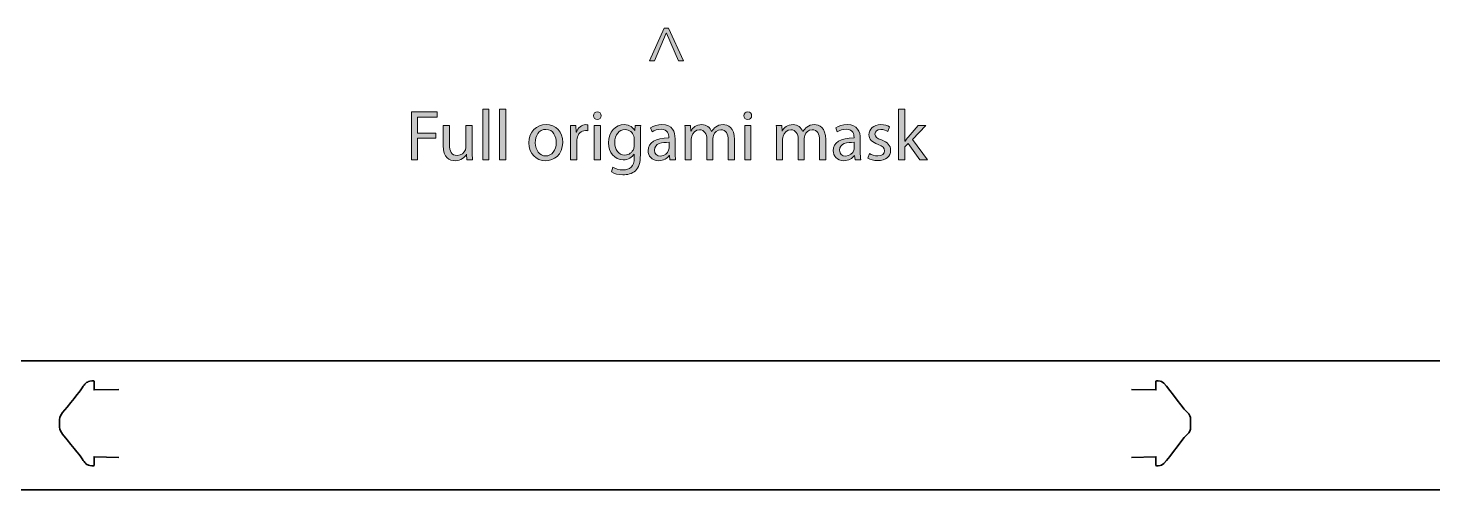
# Model space of a CAD drawing. Header units: inches. Extents: x 17 to 980, y -926 to -230.
# Drawn here: x 368.9 to 655.5, y -671.8 to -577.5 of the extents above; entities that cross this region are included whole.
import ezdxf

# ---------------------------------------------------------------- set-up
doc = ezdxf.new("R2010")
doc.units = ezdxf.units.IN
doc.header["$MEASUREMENT"] = 0
doc.layers.add('Layer 1', color=7, linetype='Continuous')

# ---------------------------------------------------------------- blocks, each defined once
blk = doc.blocks.new('block 5')
at = {"layer": 'Layer 1', "true_color": 0x231f20}
h = blk.add_hatch(color=179, dxfattribs=at)
h.dxf.hatch_style = 2
h.paths.add_polyline_path([(501.54, -584.19), (499.11, -578.55), (499.08, -578.55), (496.65, -584.19), (495.63, -584.19), (498.65, -577.49), (499.55, -577.49), (502.56, -584.19)])
h = blk.add_hatch(color=179, dxfattribs=at)
h.dxf.hatch_style = 2
h.paths.add_polyline_path([(447.07, -594.6), (452.35, -594.6), (452.35, -595.66), (448.33, -595.66), (448.33, -598.92), (452.04, -598.92), (452.04, -599.97), (448.33, -599.97), (448.33, -604.41), (447.07, -604.41)])
h = blk.add_hatch(color=179, dxfattribs=at)
h.dxf.hatch_style = 2
h.paths.add_polyline_path([(461.62, -594.07), (462.9, -594.07), (462.9, -604.41), (461.62, -604.41)])
h = blk.add_hatch(color=179, dxfattribs=at)
h.dxf.hatch_style = 2
h.paths.add_polyline_path([(465.05, -594.07), (466.33, -594.07), (466.33, -604.41), (465.05, -604.41)])
h = blk.add_hatch(color=179, dxfattribs=at)
h.dxf.hatch_style = 2
edge = h.paths.add_edge_path()
edge.add_spline(control_points=[(485.8, -595.38), (485.82, -595.82), (485.5, -596.17), (484.99, -596.17), (484.54, -596.17), (484.22, -595.82), (484.22, -595.38), (484.22, -594.93), (484.55, -594.58), (485.02, -594.58), (485.5, -594.58), (485.8, -594.93), (485.8, -595.38)], knot_values=[0, 0, 0, 0, 1, 1, 1, 2, 2, 2, 3, 3, 3, 4, 4, 4, 4], degree=3, periodic=1)
h.paths.add_polyline_path([(484.38, -604.41), (484.38, -597.36), (485.66, -597.36), (485.66, -604.41)])
h = blk.add_hatch(color=179, dxfattribs=at)
h.dxf.hatch_style = 2
edge = h.paths.add_edge_path()
edge.add_spline(control_points=[(516.49, -595.38), (516.51, -595.82), (516.19, -596.17), (515.68, -596.17), (515.23, -596.17), (514.91, -595.82), (514.91, -595.38), (514.91, -594.93), (515.24, -594.58), (515.71, -594.58), (516.19, -594.58), (516.49, -594.93), (516.49, -595.38)], knot_values=[0, 0, 0, 0, 1, 1, 1, 2, 2, 2, 3, 3, 3, 4, 4, 4, 4], degree=3, periodic=1)
h.paths.add_polyline_path([(515.07, -604.41), (515.07, -597.36), (516.35, -597.36), (516.35, -604.41)])
h = blk.add_hatch(color=179, dxfattribs=at)
h.dxf.hatch_style = 2
edge = h.paths.add_edge_path()
edge.add_spline(control_points=[(547.74, -600.59), (547.74, -600.59), (547.77, -600.59), (547.77, -600.59), (547.94, -600.35), (548.19, -600.04), (548.39, -599.79), (548.39, -599.79), (550.46, -597.36), (550.46, -597.36), (550.46, -597.36), (552, -597.36), (552, -597.36), (552, -597.36), (549.28, -600.26), (549.28, -600.26), (549.28, -600.26), (552.38, -604.41), (552.38, -604.41), (552.38, -604.41), (550.82, -604.41), (550.82, -604.41), (550.82, -604.41), (548.39, -601.03), (548.39, -601.03), (548.39, -601.03), (547.74, -601.76), (547.74, -601.76), (547.74, -601.76), (547.74, -604.41), (547.74, -604.41), (547.74, -604.41), (546.47, -604.41), (546.47, -604.41), (546.47, -604.41), (546.47, -594.07), (546.47, -594.07), (546.47, -594.07), (547.74, -594.07), (547.74, -594.07), (547.74, -594.07), (547.74, -600.59), (547.74, -600.59)], knot_values=[0, 0, 0, 0, 1, 1, 1, 2, 2, 2, 3, 3, 3, 4, 4, 4, 5, 5, 5, 6, 6, 6, 7, 7, 7, 8, 8, 8, 9, 9, 9, 10, 10, 10, 11, 11, 11, 12, 12, 12, 13, 13, 13, 14, 14, 14, 14], degree=3, periodic=1)
h = blk.add_hatch(color=179, dxfattribs=at)
h.dxf.hatch_style = 2
edge = h.paths.add_edge_path()
edge.add_spline(control_points=[(459.49, -602.48), (459.49, -603.21), (459.51, -603.85), (459.55, -604.41), (459.55, -604.41), (458.42, -604.41), (458.42, -604.41), (458.42, -604.41), (458.34, -603.26), (458.34, -603.26), (458.34, -603.26), (458.31, -603.26), (458.31, -603.26), (457.98, -603.82), (457.24, -604.57), (455.99, -604.57), (454.88, -604.57), (453.56, -603.95), (453.56, -601.48), (453.56, -601.48), (453.56, -597.36), (453.56, -597.36), (453.56, -597.36), (454.84, -597.36), (454.84, -597.36), (454.84, -597.36), (454.84, -601.26), (454.84, -601.26), (454.84, -602.6), (455.24, -603.5), (456.41, -603.5), (457.27, -603.5), (457.86, -602.91), (458.1, -602.34), (458.17, -602.15), (458.21, -601.92), (458.21, -601.68), (458.21, -601.68), (458.21, -597.36), (458.21, -597.36), (458.21, -597.36), (459.49, -597.36), (459.49, -597.36), (459.49, -597.36), (459.49, -602.48), (459.49, -602.48)], knot_values=[0, 0, 0, 0, 1, 1, 1, 2, 2, 2, 3, 3, 3, 4, 4, 4, 5, 5, 5, 6, 6, 6, 7, 7, 7, 8, 8, 8, 9, 9, 9, 10, 10, 10, 11, 11, 11, 12, 12, 12, 13, 13, 13, 14, 14, 14, 15, 15, 15, 15], degree=3, periodic=1)
h = blk.add_hatch(color=179, dxfattribs=at)
h.dxf.hatch_style = 2
edge = h.paths.add_edge_path()
edge.add_spline(control_points=[(477.94, -600.83), (477.94, -603.43), (476.14, -604.57), (474.44, -604.57), (472.53, -604.57), (471.06, -603.17), (471.06, -600.94), (471.06, -598.58), (472.6, -597.2), (474.55, -597.2), (476.58, -597.2), (477.94, -598.67), (477.94, -600.83)], knot_values=[0, 0, 0, 0, 1, 1, 1, 2, 2, 2, 3, 3, 3, 4, 4, 4, 4], degree=3, periodic=1)
edge = h.paths.add_edge_path()
edge.add_spline(control_points=[(472.36, -600.9), (472.36, -602.44), (473.25, -603.6), (474.5, -603.6), (475.72, -603.6), (476.64, -602.46), (476.64, -600.87), (476.64, -599.68), (476.04, -598.16), (474.53, -598.16), (473.01, -598.16), (472.36, -599.56), (472.36, -600.9)], knot_values=[0, 0, 0, 0, 1, 1, 1, 2, 2, 2, 3, 3, 3, 4, 4, 4, 4], degree=3, periodic=1)
h = blk.add_hatch(color=179, dxfattribs=at)
h.dxf.hatch_style = 2
edge = h.paths.add_edge_path()
edge.add_spline(control_points=[(479.56, -599.56), (479.56, -598.73), (479.55, -598.02), (479.5, -597.36), (479.5, -597.36), (480.62, -597.36), (480.62, -597.36), (480.62, -597.36), (480.67, -598.75), (480.67, -598.75), (480.67, -598.75), (480.73, -598.75), (480.73, -598.75), (481.05, -597.8), (481.82, -597.2), (482.67, -597.2), (482.82, -597.2), (482.92, -597.22), (483.04, -597.25), (483.04, -597.25), (483.04, -598.45), (483.04, -598.45), (482.91, -598.43), (482.78, -598.41), (482.6, -598.41), (481.7, -598.41), (481.06, -599.09), (480.88, -600.05), (480.86, -600.23), (480.83, -600.43), (480.83, -600.65), (480.83, -600.65), (480.83, -604.41), (480.83, -604.41), (480.83, -604.41), (479.56, -604.41), (479.56, -604.41), (479.56, -604.41), (479.56, -599.56), (479.56, -599.56)], knot_values=[0, 0, 0, 0, 1, 1, 1, 2, 2, 2, 3, 3, 3, 4, 4, 4, 5, 5, 5, 6, 6, 6, 7, 7, 7, 8, 8, 8, 9, 9, 9, 10, 10, 10, 11, 11, 11, 12, 12, 12, 13, 13, 13, 13], degree=3, periodic=1)
h = blk.add_hatch(color=179, dxfattribs=at)
h.dxf.hatch_style = 2
edge = h.paths.add_edge_path()
edge.add_spline(control_points=[(493.85, -597.36), (493.82, -597.87), (493.79, -598.44), (493.79, -599.3), (493.79, -599.3), (493.79, -603.39), (493.79, -603.39), (493.79, -605), (493.47, -605.99), (492.79, -606.6), (492.1, -607.24), (491.11, -607.45), (490.23, -607.45), (489.38, -607.45), (488.45, -607.24), (487.88, -606.86), (487.88, -606.86), (488.2, -605.89), (488.2, -605.89), (488.67, -606.18), (489.4, -606.44), (490.27, -606.44), (491.58, -606.44), (492.54, -605.76), (492.54, -603.98), (492.54, -603.98), (492.54, -603.2), (492.54, -603.2), (492.54, -603.2), (492.51, -603.2), (492.51, -603.2), (492.12, -603.85), (491.36, -604.38), (490.27, -604.38), (488.52, -604.38), (487.27, -602.89), (487.27, -600.94), (487.27, -598.56), (488.83, -597.2), (490.45, -597.2), (491.67, -597.2), (492.34, -597.84), (492.64, -598.43), (492.64, -598.43), (492.67, -598.43), (492.67, -598.43), (492.67, -598.43), (492.73, -597.36), (492.73, -597.36), (492.73, -597.36), (493.85, -597.36), (493.85, -597.36)], knot_values=[0, 0, 0, 0, 1, 1, 1, 2, 2, 2, 3, 3, 3, 4, 4, 4, 5, 5, 5, 6, 6, 6, 7, 7, 7, 8, 8, 8, 9, 9, 9, 10, 10, 10, 11, 11, 11, 12, 12, 12, 13, 13, 13, 14, 14, 14, 15, 15, 15, 16, 16, 16, 17, 17, 17, 17], degree=3, periodic=1)
edge = h.paths.add_edge_path()
edge.add_spline(control_points=[(492.53, -600.14), (492.53, -599.92), (492.51, -599.73), (492.45, -599.56), (492.22, -598.82), (491.59, -598.21), (490.66, -598.21), (489.44, -598.21), (488.57, -599.24), (488.57, -600.87), (488.57, -602.25), (489.27, -603.4), (490.65, -603.4), (491.43, -603.4), (492.15, -602.91), (492.42, -602.09), (492.5, -601.87), (492.53, -601.63), (492.53, -601.41), (492.53, -601.41), (492.53, -600.14), (492.53, -600.14)], knot_values=[0, 0, 0, 0, 1, 1, 1, 2, 2, 2, 3, 3, 3, 4, 4, 4, 5, 5, 5, 6, 6, 6, 7, 7, 7, 7], degree=3, periodic=1)
h = blk.add_hatch(color=179, dxfattribs=at)
h.dxf.hatch_style = 2
edge = h.paths.add_edge_path()
edge.add_spline(control_points=[(499.82, -604.41), (499.82, -604.41), (499.71, -603.52), (499.71, -603.52), (499.71, -603.52), (499.67, -603.52), (499.67, -603.52), (499.28, -604.07), (498.52, -604.57), (497.52, -604.57), (496.09, -604.57), (495.36, -603.56), (495.36, -602.54), (495.36, -600.84), (496.88, -599.91), (499.6, -599.92), (499.6, -599.92), (499.6, -599.78), (499.6, -599.78), (499.6, -599.2), (499.44, -598.15), (498, -598.15), (497.34, -598.15), (496.66, -598.35), (496.16, -598.67), (496.16, -598.67), (495.87, -597.83), (495.87, -597.83), (496.46, -597.45), (497.3, -597.2), (498.19, -597.2), (500.34, -597.2), (500.86, -598.67), (500.86, -600.08), (500.86, -600.08), (500.86, -602.72), (500.86, -602.72), (500.86, -603.33), (500.89, -603.92), (500.98, -604.41), (500.98, -604.41), (499.82, -604.41), (499.82, -604.41)], knot_values=[0, 0, 0, 0, 1, 1, 1, 2, 2, 2, 3, 3, 3, 4, 4, 4, 5, 5, 5, 6, 6, 6, 7, 7, 7, 8, 8, 8, 9, 9, 9, 10, 10, 10, 11, 11, 11, 12, 12, 12, 13, 13, 13, 14, 14, 14, 14], degree=3, periodic=1)
edge = h.paths.add_edge_path()
edge.add_spline(control_points=[(499.63, -600.81), (498.23, -600.78), (496.64, -601.03), (496.64, -602.4), (496.64, -603.23), (497.2, -603.62), (497.85, -603.62), (498.77, -603.62), (499.35, -603.04), (499.55, -602.44), (499.6, -602.31), (499.63, -602.16), (499.63, -602.03), (499.63, -602.03), (499.63, -600.81), (499.63, -600.81)], knot_values=[0, 0, 0, 0, 1, 1, 1, 2, 2, 2, 3, 3, 3, 4, 4, 4, 5, 5, 5, 5], degree=3, periodic=1)
h = blk.add_hatch(color=179, dxfattribs=at)
h.dxf.hatch_style = 2
edge = h.paths.add_edge_path()
edge.add_spline(control_points=[(502.93, -599.27), (502.93, -598.54), (502.92, -597.94), (502.87, -597.36), (502.87, -597.36), (503.99, -597.36), (503.99, -597.36), (503.99, -597.36), (504.05, -598.5), (504.05, -598.5), (504.05, -598.5), (504.09, -598.5), (504.09, -598.5), (504.49, -597.83), (505.14, -597.2), (506.31, -597.2), (507.27, -597.2), (507.99, -597.78), (508.3, -598.61), (508.3, -598.61), (508.33, -598.61), (508.33, -598.61), (508.55, -598.22), (508.82, -597.92), (509.11, -597.7), (509.54, -597.38), (510, -597.2), (510.67, -597.2), (511.6, -597.2), (512.99, -597.81), (512.99, -600.26), (512.99, -600.26), (512.99, -604.41), (512.99, -604.41), (512.99, -604.41), (511.73, -604.41), (511.73, -604.41), (511.73, -604.41), (511.73, -600.42), (511.73, -600.42), (511.73, -599.07), (511.24, -598.25), (510.21, -598.25), (509.48, -598.25), (508.91, -598.79), (508.69, -599.41), (508.63, -599.59), (508.59, -599.82), (508.59, -600.05), (508.59, -600.05), (508.59, -604.41), (508.59, -604.41), (508.59, -604.41), (507.34, -604.41), (507.34, -604.41), (507.34, -604.41), (507.34, -600.19), (507.34, -600.19), (507.34, -599.07), (506.84, -598.25), (505.87, -598.25), (505.07, -598.25), (504.49, -598.89), (504.28, -599.53), (504.21, -599.72), (504.18, -599.94), (504.18, -600.16), (504.18, -600.16), (504.18, -604.41), (504.18, -604.41), (504.18, -604.41), (502.93, -604.41), (502.93, -604.41), (502.93, -604.41), (502.93, -599.27), (502.93, -599.27)], knot_values=[0, 0, 0, 0, 1, 1, 1, 2, 2, 2, 3, 3, 3, 4, 4, 4, 5, 5, 5, 6, 6, 6, 7, 7, 7, 8, 8, 8, 9, 9, 9, 10, 10, 10, 11, 11, 11, 12, 12, 12, 13, 13, 13, 14, 14, 14, 15, 15, 15, 16, 16, 16, 17, 17, 17, 18, 18, 18, 19, 19, 19, 20, 20, 20, 21, 21, 21, 22, 22, 22, 23, 23, 23, 24, 24, 24, 25, 25, 25, 25], degree=3, periodic=1)
h = blk.add_hatch(color=179, dxfattribs=at)
h.dxf.hatch_style = 2
edge = h.paths.add_edge_path()
edge.add_spline(control_points=[(521.56, -599.27), (521.56, -598.54), (521.54, -597.94), (521.5, -597.36), (521.5, -597.36), (522.62, -597.36), (522.62, -597.36), (522.62, -597.36), (522.68, -598.5), (522.68, -598.5), (522.68, -598.5), (522.72, -598.5), (522.72, -598.5), (523.11, -597.83), (523.77, -597.2), (524.93, -597.2), (525.89, -597.2), (526.62, -597.78), (526.93, -598.61), (526.93, -598.61), (526.96, -598.61), (526.96, -598.61), (527.17, -598.22), (527.45, -597.92), (527.74, -597.7), (528.16, -597.38), (528.63, -597.2), (529.3, -597.2), (530.23, -597.2), (531.61, -597.81), (531.61, -600.26), (531.61, -600.26), (531.61, -604.41), (531.61, -604.41), (531.61, -604.41), (530.36, -604.41), (530.36, -604.41), (530.36, -604.41), (530.36, -600.42), (530.36, -600.42), (530.36, -599.07), (529.87, -598.25), (528.83, -598.25), (528.1, -598.25), (527.54, -598.79), (527.32, -599.41), (527.26, -599.59), (527.22, -599.82), (527.22, -600.05), (527.22, -600.05), (527.22, -604.41), (527.22, -604.41), (527.22, -604.41), (525.97, -604.41), (525.97, -604.41), (525.97, -604.41), (525.97, -600.19), (525.97, -600.19), (525.97, -599.07), (525.47, -598.25), (524.5, -598.25), (523.7, -598.25), (523.11, -598.89), (522.91, -599.53), (522.84, -599.72), (522.81, -599.94), (522.81, -600.16), (522.81, -600.16), (522.81, -604.41), (522.81, -604.41), (522.81, -604.41), (521.56, -604.41), (521.56, -604.41), (521.56, -604.41), (521.56, -599.27), (521.56, -599.27)], knot_values=[0, 0, 0, 0, 1, 1, 1, 2, 2, 2, 3, 3, 3, 4, 4, 4, 5, 5, 5, 6, 6, 6, 7, 7, 7, 8, 8, 8, 9, 9, 9, 10, 10, 10, 11, 11, 11, 12, 12, 12, 13, 13, 13, 14, 14, 14, 15, 15, 15, 16, 16, 16, 17, 17, 17, 18, 18, 18, 19, 19, 19, 20, 20, 20, 21, 21, 21, 22, 22, 22, 23, 23, 23, 24, 24, 24, 25, 25, 25, 25], degree=3, periodic=1)
h = blk.add_hatch(color=179, dxfattribs=at)
h.dxf.hatch_style = 2
edge = h.paths.add_edge_path()
edge.add_spline(control_points=[(537.59, -604.41), (537.59, -604.41), (537.49, -603.52), (537.49, -603.52), (537.49, -603.52), (537.45, -603.52), (537.45, -603.52), (537.05, -604.07), (536.3, -604.57), (535.29, -604.57), (533.87, -604.57), (533.14, -603.56), (533.14, -602.54), (533.14, -600.84), (534.65, -599.91), (537.37, -599.92), (537.37, -599.92), (537.37, -599.78), (537.37, -599.78), (537.37, -599.2), (537.21, -598.15), (535.77, -598.15), (535.12, -598.15), (534.44, -598.35), (533.94, -598.67), (533.94, -598.67), (533.65, -597.83), (533.65, -597.83), (534.23, -597.45), (535.08, -597.2), (535.96, -597.2), (538.12, -597.2), (538.64, -598.67), (538.64, -600.08), (538.64, -600.08), (538.64, -602.72), (538.64, -602.72), (538.64, -603.33), (538.67, -603.92), (538.76, -604.41), (538.76, -604.41), (537.59, -604.41), (537.59, -604.41)], knot_values=[0, 0, 0, 0, 1, 1, 1, 2, 2, 2, 3, 3, 3, 4, 4, 4, 5, 5, 5, 6, 6, 6, 7, 7, 7, 8, 8, 8, 9, 9, 9, 10, 10, 10, 11, 11, 11, 12, 12, 12, 13, 13, 13, 14, 14, 14, 14], degree=3, periodic=1)
edge = h.paths.add_edge_path()
edge.add_spline(control_points=[(537.4, -600.81), (536.01, -600.78), (534.42, -601.03), (534.42, -602.4), (534.42, -603.23), (534.97, -603.62), (535.63, -603.62), (536.55, -603.62), (537.13, -603.04), (537.33, -602.44), (537.37, -602.31), (537.4, -602.16), (537.4, -602.03), (537.4, -602.03), (537.4, -600.81), (537.4, -600.81)], knot_values=[0, 0, 0, 0, 1, 1, 1, 2, 2, 2, 3, 3, 3, 4, 4, 4, 5, 5, 5, 5], degree=3, periodic=1)
h = blk.add_hatch(color=179, dxfattribs=at)
h.dxf.hatch_style = 2
edge = h.paths.add_edge_path()
edge.add_spline(control_points=[(540.53, -603.1), (540.91, -603.34), (541.58, -603.6), (542.22, -603.6), (543.15, -603.6), (543.59, -603.14), (543.59, -602.56), (543.59, -601.95), (543.23, -601.61), (542.28, -601.26), (541.01, -600.81), (540.42, -600.11), (540.42, -599.27), (540.42, -598.13), (541.33, -597.2), (542.85, -597.2), (543.56, -597.2), (544.19, -597.41), (544.58, -597.64), (544.58, -597.64), (544.26, -598.57), (544.26, -598.57), (543.98, -598.4), (543.47, -598.16), (542.82, -598.16), (542.06, -598.16), (541.64, -598.6), (541.64, -599.12), (541.64, -599.71), (542.06, -599.97), (542.98, -600.32), (544.2, -600.78), (544.83, -601.39), (544.83, -602.44), (544.83, -603.68), (543.87, -604.55), (542.19, -604.55), (541.42, -604.55), (540.71, -604.36), (540.21, -604.07), (540.21, -604.07), (540.53, -603.1), (540.53, -603.1)], knot_values=[0, 0, 0, 0, 1, 1, 1, 2, 2, 2, 3, 3, 3, 4, 4, 4, 5, 5, 5, 6, 6, 6, 7, 7, 7, 8, 8, 8, 9, 9, 9, 10, 10, 10, 11, 11, 11, 12, 12, 12, 13, 13, 13, 14, 14, 14, 14], degree=3, periodic=1)
at = {"layer": 'Layer 1', "lineweight": 0}
for points in [[(501.54, -584.19), (499.11, -578.55), (499.08, -578.55), (496.65, -584.19), (495.63, -584.19), (498.65, -577.49), (499.55, -577.49), (502.56, -584.19), (501.54, -584.19)], [(447.07, -594.6), (452.35, -594.6), (452.35, -595.66), (448.33, -595.66), (448.33, -598.92), (452.04, -598.92), (452.04, -599.97), (448.33, -599.97), (448.33, -604.41), (447.07, -604.41), (447.07, -594.6)], [(461.62, -594.07), (462.9, -594.07), (462.9, -604.41), (461.62, -604.41), (461.62, -594.07)], [(465.05, -594.07), (466.33, -594.07), (466.33, -604.41), (465.05, -604.41), (465.05, -594.07)], [(484.38, -604.41), (484.38, -597.36), (485.66, -597.36), (485.66, -604.41), (484.38, -604.41)], [(515.07, -604.41), (515.07, -597.36), (516.35, -597.36), (516.35, -604.41), (515.07, -604.41)]]:
    blk.add_lwpolyline(points, dxfattribs=at)
for points, knots in [([(485.8, -595.38), (485.82, -595.82), (485.5, -596.17), (484.99, -596.17), (484.54, -596.17), (484.22, -595.82), (484.22, -595.38), (484.22, -594.93), (484.55, -594.58), (485.02, -594.58), (485.5, -594.58), (485.8, -594.93), (485.8, -595.38)], [0, 0, 0, 0, 1, 1, 1, 2, 2, 2, 3, 3, 3, 4, 4, 4, 4]), ([(516.49, -595.38), (516.51, -595.82), (516.19, -596.17), (515.68, -596.17), (515.23, -596.17), (514.91, -595.82), (514.91, -595.38), (514.91, -594.93), (515.24, -594.58), (515.71, -594.58), (516.19, -594.58), (516.49, -594.93), (516.49, -595.38)], [0, 0, 0, 0, 1, 1, 1, 2, 2, 2, 3, 3, 3, 4, 4, 4, 4]), ([(547.74, -600.59), (547.74, -600.59), (547.77, -600.59), (547.77, -600.59), (547.94, -600.35), (548.19, -600.04), (548.39, -599.79), (548.39, -599.79), (550.46, -597.36), (550.46, -597.36), (550.46, -597.36), (552, -597.36), (552, -597.36), (552, -597.36), (549.28, -600.26), (549.28, -600.26), (549.28, -600.26), (552.38, -604.41), (552.38, -604.41), (552.38, -604.41), (550.82, -604.41), (550.82, -604.41), (550.82, -604.41), (548.39, -601.03), (548.39, -601.03), (548.39, -601.03), (547.74, -601.76), (547.74, -601.76), (547.74, -601.76), (547.74, -604.41), (547.74, -604.41), (547.74, -604.41), (546.47, -604.41), (546.47, -604.41), (546.47, -604.41), (546.47, -594.07), (546.47, -594.07), (546.47, -594.07), (547.74, -594.07), (547.74, -594.07), (547.74, -594.07), (547.74, -600.59), (547.74, -600.59)], [0, 0, 0, 0, 1, 1, 1, 2, 2, 2, 3, 3, 3, 4, 4, 4, 5, 5, 5, 6, 6, 6, 7, 7, 7, 8, 8, 8, 9, 9, 9, 10, 10, 10, 11, 11, 11, 12, 12, 12, 13, 13, 13, 14, 14, 14, 14]), ([(459.49, -602.48), (459.49, -603.21), (459.51, -603.85), (459.55, -604.41), (459.55, -604.41), (458.42, -604.41), (458.42, -604.41), (458.42, -604.41), (458.34, -603.26), (458.34, -603.26), (458.34, -603.26), (458.31, -603.26), (458.31, -603.26), (457.98, -603.82), (457.24, -604.57), (455.99, -604.57), (454.88, -604.57), (453.56, -603.95), (453.56, -601.48), (453.56, -601.48), (453.56, -597.36), (453.56, -597.36), (453.56, -597.36), (454.84, -597.36), (454.84, -597.36), (454.84, -597.36), (454.84, -601.26), (454.84, -601.26), (454.84, -602.6), (455.24, -603.5), (456.41, -603.5), (457.27, -603.5), (457.86, -602.91), (458.1, -602.34), (458.17, -602.15), (458.21, -601.92), (458.21, -601.68), (458.21, -601.68), (458.21, -597.36), (458.21, -597.36), (458.21, -597.36), (459.49, -597.36), (459.49, -597.36), (459.49, -597.36), (459.49, -602.48), (459.49, -602.48)], [0, 0, 0, 0, 1, 1, 1, 2, 2, 2, 3, 3, 3, 4, 4, 4, 5, 5, 5, 6, 6, 6, 7, 7, 7, 8, 8, 8, 9, 9, 9, 10, 10, 10, 11, 11, 11, 12, 12, 12, 13, 13, 13, 14, 14, 14, 15, 15, 15, 15]), ([(477.94, -600.83), (477.94, -603.43), (476.14, -604.57), (474.44, -604.57), (472.53, -604.57), (471.06, -603.17), (471.06, -600.94), (471.06, -598.58), (472.6, -597.2), (474.55, -597.2), (476.58, -597.2), (477.94, -598.67), (477.94, -600.83)], [0, 0, 0, 0, 1, 1, 1, 2, 2, 2, 3, 3, 3, 4, 4, 4, 4]), ([(472.36, -600.9), (472.36, -602.44), (473.25, -603.6), (474.5, -603.6), (475.72, -603.6), (476.64, -602.46), (476.64, -600.87), (476.64, -599.68), (476.04, -598.16), (474.53, -598.16), (473.01, -598.16), (472.36, -599.56), (472.36, -600.9)], [0, 0, 0, 0, 1, 1, 1, 2, 2, 2, 3, 3, 3, 4, 4, 4, 4]), ([(479.56, -599.56), (479.56, -598.73), (479.55, -598.02), (479.5, -597.36), (479.5, -597.36), (480.62, -597.36), (480.62, -597.36), (480.62, -597.36), (480.67, -598.75), (480.67, -598.75), (480.67, -598.75), (480.73, -598.75), (480.73, -598.75), (481.05, -597.8), (481.82, -597.2), (482.67, -597.2), (482.82, -597.2), (482.92, -597.22), (483.04, -597.25), (483.04, -597.25), (483.04, -598.45), (483.04, -598.45), (482.91, -598.43), (482.78, -598.41), (482.6, -598.41), (481.7, -598.41), (481.06, -599.09), (480.88, -600.05), (480.86, -600.23), (480.83, -600.43), (480.83, -600.65), (480.83, -600.65), (480.83, -604.41), (480.83, -604.41), (480.83, -604.41), (479.56, -604.41), (479.56, -604.41), (479.56, -604.41), (479.56, -599.56), (479.56, -599.56)], [0, 0, 0, 0, 1, 1, 1, 2, 2, 2, 3, 3, 3, 4, 4, 4, 5, 5, 5, 6, 6, 6, 7, 7, 7, 8, 8, 8, 9, 9, 9, 10, 10, 10, 11, 11, 11, 12, 12, 12, 13, 13, 13, 13]), ([(493.85, -597.36), (493.82, -597.87), (493.79, -598.44), (493.79, -599.3), (493.79, -599.3), (493.79, -603.39), (493.79, -603.39), (493.79, -605), (493.47, -605.99), (492.79, -606.6), (492.1, -607.24), (491.11, -607.45), (490.23, -607.45), (489.38, -607.45), (488.45, -607.24), (487.88, -606.86), (487.88, -606.86), (488.2, -605.89), (488.2, -605.89), (488.67, -606.18), (489.4, -606.44), (490.27, -606.44), (491.58, -606.44), (492.54, -605.76), (492.54, -603.98), (492.54, -603.98), (492.54, -603.2), (492.54, -603.2), (492.54, -603.2), (492.51, -603.2), (492.51, -603.2), (492.12, -603.85), (491.36, -604.38), (490.27, -604.38), (488.52, -604.38), (487.27, -602.89), (487.27, -600.94), (487.27, -598.56), (488.83, -597.2), (490.45, -597.2), (491.67, -597.2), (492.34, -597.84), (492.64, -598.43), (492.64, -598.43), (492.67, -598.43), (492.67, -598.43), (492.67, -598.43), (492.73, -597.36), (492.73, -597.36), (492.73, -597.36), (493.85, -597.36), (493.85, -597.36)], [0, 0, 0, 0, 1, 1, 1, 2, 2, 2, 3, 3, 3, 4, 4, 4, 5, 5, 5, 6, 6, 6, 7, 7, 7, 8, 8, 8, 9, 9, 9, 10, 10, 10, 11, 11, 11, 12, 12, 12, 13, 13, 13, 14, 14, 14, 15, 15, 15, 16, 16, 16, 17, 17, 17, 17]), ([(492.53, -600.14), (492.53, -599.92), (492.51, -599.73), (492.45, -599.56), (492.22, -598.82), (491.59, -598.21), (490.66, -598.21), (489.44, -598.21), (488.57, -599.24), (488.57, -600.87), (488.57, -602.25), (489.27, -603.4), (490.65, -603.4), (491.43, -603.4), (492.15, -602.91), (492.42, -602.09), (492.5, -601.87), (492.53, -601.63), (492.53, -601.41), (492.53, -601.41), (492.53, -600.14), (492.53, -600.14)], [0, 0, 0, 0, 1, 1, 1, 2, 2, 2, 3, 3, 3, 4, 4, 4, 5, 5, 5, 6, 6, 6, 7, 7, 7, 7]), ([(499.82, -604.41), (499.82, -604.41), (499.71, -603.52), (499.71, -603.52), (499.71, -603.52), (499.67, -603.52), (499.67, -603.52), (499.28, -604.07), (498.52, -604.57), (497.52, -604.57), (496.09, -604.57), (495.36, -603.56), (495.36, -602.54), (495.36, -600.84), (496.88, -599.91), (499.6, -599.92), (499.6, -599.92), (499.6, -599.78), (499.6, -599.78), (499.6, -599.2), (499.44, -598.15), (498, -598.15), (497.34, -598.15), (496.66, -598.35), (496.16, -598.67), (496.16, -598.67), (495.87, -597.83), (495.87, -597.83), (496.46, -597.45), (497.3, -597.2), (498.19, -597.2), (500.34, -597.2), (500.86, -598.67), (500.86, -600.08), (500.86, -600.08), (500.86, -602.72), (500.86, -602.72), (500.86, -603.33), (500.89, -603.92), (500.98, -604.41), (500.98, -604.41), (499.82, -604.41), (499.82, -604.41)], [0, 0, 0, 0, 1, 1, 1, 2, 2, 2, 3, 3, 3, 4, 4, 4, 5, 5, 5, 6, 6, 6, 7, 7, 7, 8, 8, 8, 9, 9, 9, 10, 10, 10, 11, 11, 11, 12, 12, 12, 13, 13, 13, 14, 14, 14, 14]), ([(502.93, -599.27), (502.93, -598.54), (502.92, -597.94), (502.87, -597.36), (502.87, -597.36), (503.99, -597.36), (503.99, -597.36), (503.99, -597.36), (504.05, -598.5), (504.05, -598.5), (504.05, -598.5), (504.09, -598.5), (504.09, -598.5), (504.49, -597.83), (505.14, -597.2), (506.31, -597.2), (507.27, -597.2), (507.99, -597.78), (508.3, -598.61), (508.3, -598.61), (508.33, -598.61), (508.33, -598.61), (508.55, -598.22), (508.82, -597.92), (509.11, -597.7), (509.54, -597.38), (510, -597.2), (510.67, -597.2), (511.6, -597.2), (512.99, -597.81), (512.99, -600.26), (512.99, -600.26), (512.99, -604.41), (512.99, -604.41), (512.99, -604.41), (511.73, -604.41), (511.73, -604.41), (511.73, -604.41), (511.73, -600.42), (511.73, -600.42), (511.73, -599.07), (511.24, -598.25), (510.21, -598.25), (509.48, -598.25), (508.91, -598.79), (508.69, -599.41), (508.63, -599.59), (508.59, -599.82), (508.59, -600.05), (508.59, -600.05), (508.59, -604.41), (508.59, -604.41), (508.59, -604.41), (507.34, -604.41), (507.34, -604.41), (507.34, -604.41), (507.34, -600.19), (507.34, -600.19), (507.34, -599.07), (506.84, -598.25), (505.87, -598.25), (505.07, -598.25), (504.49, -598.89), (504.28, -599.53), (504.21, -599.72), (504.18, -599.94), (504.18, -600.16), (504.18, -600.16), (504.18, -604.41), (504.18, -604.41), (504.18, -604.41), (502.93, -604.41), (502.93, -604.41), (502.93, -604.41), (502.93, -599.27), (502.93, -599.27)], [0, 0, 0, 0, 1, 1, 1, 2, 2, 2, 3, 3, 3, 4, 4, 4, 5, 5, 5, 6, 6, 6, 7, 7, 7, 8, 8, 8, 9, 9, 9, 10, 10, 10, 11, 11, 11, 12, 12, 12, 13, 13, 13, 14, 14, 14, 15, 15, 15, 16, 16, 16, 17, 17, 17, 18, 18, 18, 19, 19, 19, 20, 20, 20, 21, 21, 21, 22, 22, 22, 23, 23, 23, 24, 24, 24, 25, 25, 25, 25]), ([(521.56, -599.27), (521.56, -598.54), (521.54, -597.94), (521.5, -597.36), (521.5, -597.36), (522.62, -597.36), (522.62, -597.36), (522.62, -597.36), (522.68, -598.5), (522.68, -598.5), (522.68, -598.5), (522.72, -598.5), (522.72, -598.5), (523.11, -597.83), (523.77, -597.2), (524.93, -597.2), (525.89, -597.2), (526.62, -597.78), (526.93, -598.61), (526.93, -598.61), (526.96, -598.61), (526.96, -598.61), (527.17, -598.22), (527.45, -597.92), (527.74, -597.7), (528.16, -597.38), (528.63, -597.2), (529.3, -597.2), (530.23, -597.2), (531.61, -597.81), (531.61, -600.26), (531.61, -600.26), (531.61, -604.41), (531.61, -604.41), (531.61, -604.41), (530.36, -604.41), (530.36, -604.41), (530.36, -604.41), (530.36, -600.42), (530.36, -600.42), (530.36, -599.07), (529.87, -598.25), (528.83, -598.25), (528.1, -598.25), (527.54, -598.79), (527.32, -599.41), (527.26, -599.59), (527.22, -599.82), (527.22, -600.05), (527.22, -600.05), (527.22, -604.41), (527.22, -604.41), (527.22, -604.41), (525.97, -604.41), (525.97, -604.41), (525.97, -604.41), (525.97, -600.19), (525.97, -600.19), (525.97, -599.07), (525.47, -598.25), (524.5, -598.25), (523.7, -598.25), (523.11, -598.89), (522.91, -599.53), (522.84, -599.72), (522.81, -599.94), (522.81, -600.16), (522.81, -600.16), (522.81, -604.41), (522.81, -604.41), (522.81, -604.41), (521.56, -604.41), (521.56, -604.41), (521.56, -604.41), (521.56, -599.27), (521.56, -599.27)], [0, 0, 0, 0, 1, 1, 1, 2, 2, 2, 3, 3, 3, 4, 4, 4, 5, 5, 5, 6, 6, 6, 7, 7, 7, 8, 8, 8, 9, 9, 9, 10, 10, 10, 11, 11, 11, 12, 12, 12, 13, 13, 13, 14, 14, 14, 15, 15, 15, 16, 16, 16, 17, 17, 17, 18, 18, 18, 19, 19, 19, 20, 20, 20, 21, 21, 21, 22, 22, 22, 23, 23, 23, 24, 24, 24, 25, 25, 25, 25]), ([(537.59, -604.41), (537.59, -604.41), (537.49, -603.52), (537.49, -603.52), (537.49, -603.52), (537.45, -603.52), (537.45, -603.52), (537.05, -604.07), (536.3, -604.57), (535.29, -604.57), (533.87, -604.57), (533.14, -603.56), (533.14, -602.54), (533.14, -600.84), (534.65, -599.91), (537.37, -599.92), (537.37, -599.92), (537.37, -599.78), (537.37, -599.78), (537.37, -599.2), (537.21, -598.15), (535.77, -598.15), (535.12, -598.15), (534.44, -598.35), (533.94, -598.67), (533.94, -598.67), (533.65, -597.83), (533.65, -597.83), (534.23, -597.45), (535.08, -597.2), (535.96, -597.2), (538.12, -597.2), (538.64, -598.67), (538.64, -600.08), (538.64, -600.08), (538.64, -602.72), (538.64, -602.72), (538.64, -603.33), (538.67, -603.92), (538.76, -604.41), (538.76, -604.41), (537.59, -604.41), (537.59, -604.41)], [0, 0, 0, 0, 1, 1, 1, 2, 2, 2, 3, 3, 3, 4, 4, 4, 5, 5, 5, 6, 6, 6, 7, 7, 7, 8, 8, 8, 9, 9, 9, 10, 10, 10, 11, 11, 11, 12, 12, 12, 13, 13, 13, 14, 14, 14, 14]), ([(540.53, -603.1), (540.91, -603.34), (541.58, -603.6), (542.22, -603.6), (543.15, -603.6), (543.59, -603.14), (543.59, -602.56), (543.59, -601.95), (543.23, -601.61), (542.28, -601.26), (541.01, -600.81), (540.42, -600.11), (540.42, -599.27), (540.42, -598.13), (541.33, -597.2), (542.85, -597.2), (543.56, -597.2), (544.19, -597.41), (544.58, -597.64), (544.58, -597.64), (544.26, -598.57), (544.26, -598.57), (543.98, -598.4), (543.47, -598.16), (542.82, -598.16), (542.06, -598.16), (541.64, -598.6), (541.64, -599.12), (541.64, -599.71), (542.06, -599.97), (542.98, -600.32), (544.2, -600.78), (544.83, -601.39), (544.83, -602.44), (544.83, -603.68), (543.87, -604.55), (542.19, -604.55), (541.42, -604.55), (540.71, -604.36), (540.21, -604.07), (540.21, -604.07), (540.53, -603.1), (540.53, -603.1)], [0, 0, 0, 0, 1, 1, 1, 2, 2, 2, 3, 3, 3, 4, 4, 4, 5, 5, 5, 6, 6, 6, 7, 7, 7, 8, 8, 8, 9, 9, 9, 10, 10, 10, 11, 11, 11, 12, 12, 12, 13, 13, 13, 14, 14, 14, 14]), ([(499.63, -600.81), (498.23, -600.78), (496.64, -601.03), (496.64, -602.4), (496.64, -603.23), (497.2, -603.62), (497.85, -603.62), (498.77, -603.62), (499.35, -603.04), (499.55, -602.44), (499.6, -602.31), (499.63, -602.16), (499.63, -602.03), (499.63, -602.03), (499.63, -600.81), (499.63, -600.81)], [0, 0, 0, 0, 1, 1, 1, 2, 2, 2, 3, 3, 3, 4, 4, 4, 5, 5, 5, 5]), ([(537.4, -600.81), (536.01, -600.78), (534.42, -601.03), (534.42, -602.4), (534.42, -603.23), (534.97, -603.62), (535.63, -603.62), (536.55, -603.62), (537.13, -603.04), (537.33, -602.44), (537.37, -602.31), (537.4, -602.16), (537.4, -602.03), (537.4, -602.03), (537.4, -600.81), (537.4, -600.81)], [0, 0, 0, 0, 1, 1, 1, 2, 2, 2, 3, 3, 3, 4, 4, 4, 5, 5, 5, 5])]:
    blk.add_open_spline(points, degree=3, knots=knots, dxfattribs=at)

msp = doc.modelspace()

# ---------------------------------------------------------------- linework, layer by layer
at = {"layer": 'Layer 1', "color": 179, "lineweight": 35, "true_color": 0x231f20}
for points, knots in [([(152.12, -660.43), (152.12, -659.49), (152.88, -658.73), (153.82, -658.73), (153.82, -658.73), (155.3, -658.73), (155.3, -658.73), (156.94, -658.73), (158.27, -660.06), (158.27, -661.7), (158.27, -661.7), (158.27, -668.81), (158.27, -668.81), (158.27, -670.45), (156.94, -671.07), (155.3, -671.07), (155.3, -671.07), (155.17, -671.07), (155.17, -671.07), (155.17, -671.07), (149.46, -671.07), (149.46, -671.07), (149.46, -671.07), (149.42, -671.07), (149.42, -671.07), (149.42, -671.07), (149.46, -671.07), (149.46, -671.07), (146.18, -671.07), (143.51, -668.22), (143.51, -664.72), (143.51, -664.72), (143.51, -651.78), (143.51, -651.78), (143.51, -649.96), (144.24, -648.32), (145.39, -647.17), (145.39, -647.17), (145.6, -646.96), (145.6, -646.96), (146.63, -646.05), (148.02, -645.43), (149.46, -645.43), (149.46, -645.43), (725.71, -645.44), (725.71, -645.44), (727.35, -645.44), (728.67, -646.77), (728.67, -648.4)], [0, 0, 0, 0, 1, 1, 1, 2, 2, 2, 3, 3, 3, 4, 4, 4, 5, 5, 5, 6, 6, 6, 7, 7, 7, 8, 8, 8, 9, 9, 9, 10, 10, 10, 11, 11, 11, 12, 12, 12, 13, 13, 13, 14, 14, 14, 15, 15, 15, 16, 16, 16, 16]), ([(828.98, -656.78), (828.98, -657.72), (828.22, -658.48), (827.28, -658.48), (827.28, -658.48), (825.79, -658.48), (825.79, -658.48), (824.16, -658.48), (822.83, -657.15), (822.83, -655.51), (822.83, -655.51), (822.83, -649.1), (822.83, -649.1), (822.83, -647.46), (824.16, -646.13), (825.79, -646.13), (825.79, -646.13), (825.92, -646.13), (825.92, -646.13), (825.92, -646.13), (825.79, -646.13), (825.79, -646.13), (825.79, -646.13), (831.63, -646.13), (831.63, -646.13), (831.63, -646.13), (831.67, -646.14), (831.67, -646.14), (831.67, -646.14), (831.63, -646.14), (831.63, -646.14), (834.92, -646.14), (837.58, -648.99), (837.58, -652.49), (837.58, -652.49), (837.58, -652.48), (837.58, -652.48), (837.58, -652.48), (837.58, -665.43), (837.58, -665.43), (837.58, -667.25), (836.86, -668.89), (835.71, -670.04), (835.71, -670.04), (835.42, -670.32), (835.42, -670.32), (834.39, -671.23), (833.07, -671.78), (831.63, -671.78), (831.63, -671.78), (255.35, -671.78), (255.35, -671.78)], [0, 0, 0, 0, 1, 1, 1, 2, 2, 2, 3, 3, 3, 4, 4, 4, 5, 5, 5, 6, 6, 6, 7, 7, 7, 8, 8, 8, 9, 9, 9, 10, 10, 10, 11, 11, 11, 12, 12, 12, 13, 13, 13, 14, 14, 14, 15, 15, 15, 16, 16, 16, 17, 17, 17, 17]), ([(387.37, -651.25), (387.37, -651.25), (382.35, -651.36), (382.35, -651.36), (382.35, -651.36), (382.35, -649.59), (382.35, -649.59), (382.35, -649.38), (381.43, -649.59), (381.23, -649.67), (380.13, -650.12), (381.23, -649.67), (375.93, -655.96), (375.57, -656.39), (375.29, -656.87), (375.29, -657.43), (375.29, -657.43), (375.29, -658.96), (375.29, -658.96), (375.29, -659.51), (375.57, -659.99), (375.93, -660.42), (381.23, -666.71), (380.13, -666.26), (381.23, -666.71), (381.43, -666.79), (382.35, -667), (382.35, -666.79), (382.35, -666.79), (382.35, -665.02), (382.35, -665.02), (382.35, -665.02), (387.37, -665.13), (387.37, -665.13)], [0, 0, 0, 0, 1, 1, 1, 2, 2, 2, 3, 3, 3, 4, 4, 4, 5, 5, 5, 6, 6, 6, 7, 7, 7, 8, 8, 8, 9, 9, 9, 10, 10, 10, 11, 11, 11, 11]), ([(593.94, -651.25), (593.94, -651.25), (598.96, -651.36), (598.96, -651.36), (598.96, -651.36), (598.96, -649.59), (598.96, -649.59), (598.96, -649.38), (599.88, -649.59), (600.08, -649.67), (601.18, -650.12), (603.74, -654.44), (605.38, -655.96), (605.79, -656.34), (606.02, -656.87), (606.02, -657.43), (606.02, -657.43), (606.02, -658.96), (606.02, -658.96), (606.02, -659.51), (605.79, -660.04), (605.38, -660.42), (603.74, -661.94), (601.18, -666.26), (600.08, -666.71), (599.88, -666.79), (598.96, -667), (598.96, -666.79), (598.96, -666.79), (598.96, -665.02), (598.96, -665.02), (598.96, -665.02), (593.94, -665.13), (593.94, -665.13)], [0, 0, 0, 0, 1, 1, 1, 2, 2, 2, 3, 3, 3, 4, 4, 4, 5, 5, 5, 6, 6, 6, 7, 7, 7, 8, 8, 8, 9, 9, 9, 10, 10, 10, 11, 11, 11, 11])]:
    msp.add_open_spline(points, degree=3, knots=knots, dxfattribs=at)

# ---------------------------------------------------------------- block references
at = {"layer": 'Layer 1'}
msp.add_blockref('block 5', (0, 0), dxfattribs=at)

doc.saveas('drawing.dxf')
